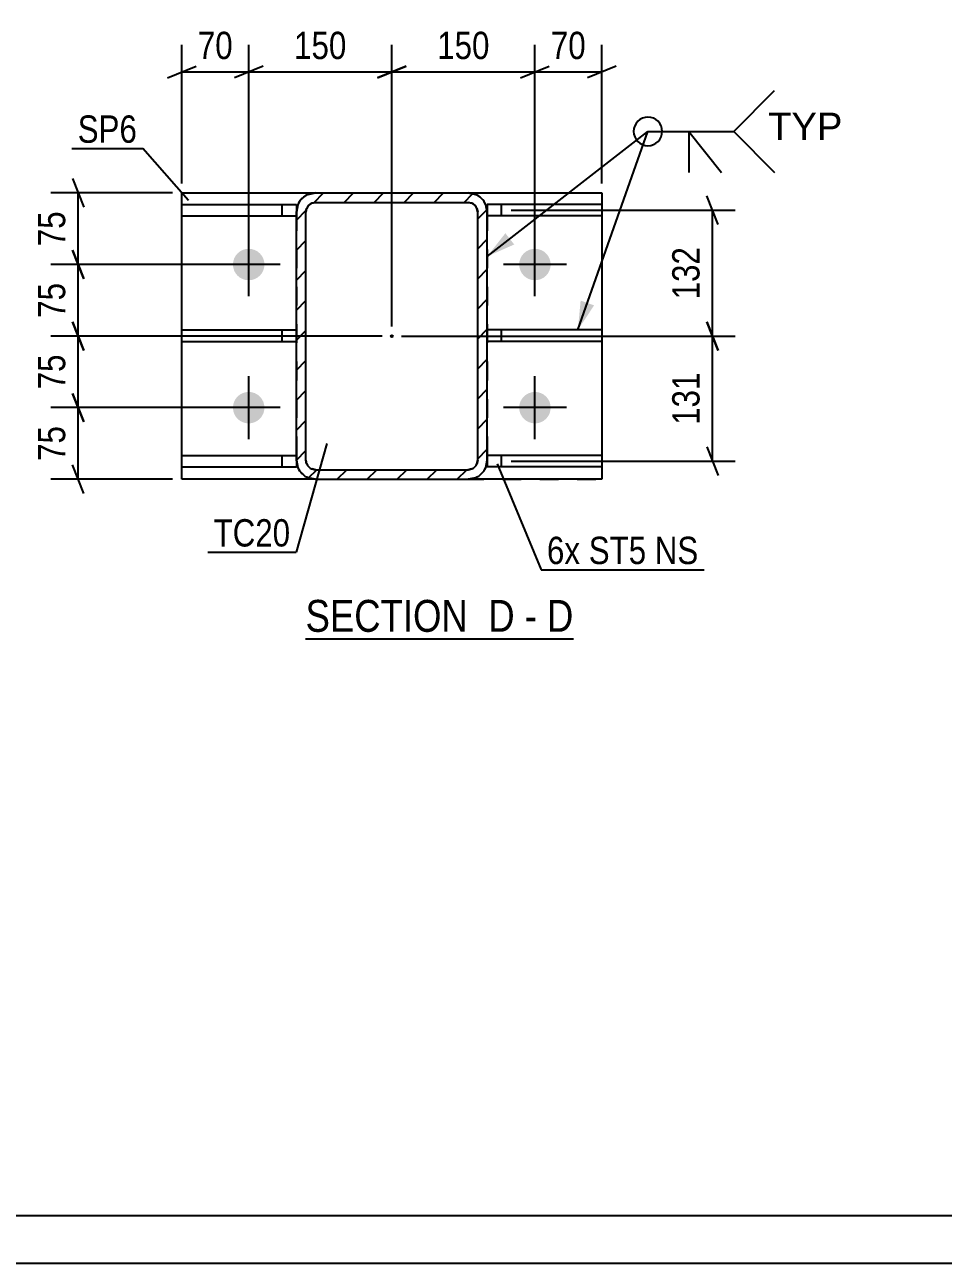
# Model space of a CAD drawing. Header units: millimetres. Extents: x 0 to 841, y 0 to 594.
# Drawn here: x 240.8 to 337.1, y 0 to 129.8 of the extents above; entities that cross this region are included whole.
import ezdxf

# ---------------------------------------------------------------- set-up
doc = ezdxf.new("R2010")
doc.units = ezdxf.units.MM
doc.linetypes.add('DXK_LINE_DOT2', pattern=[3.9198, 1.9599, -1.9599])
doc.linetypes.add('DXK_LINE_DOT3', pattern=[5.9187, 2.979, -0.9799, 0.9799, -0.9799])
doc.styles.add('Arial', font='arial.ttf', dxfattribs={"height": 0.2})
doc.styles.add('Arial Narrow', font='ARIALN.TTF', dxfattribs={"height": 0.2})

# ---------------------------------------------------------------- blocks, each defined once
blk = doc.blocks.new('Unknown-284869603-1134')
at = {"color": 5, "linetype": 'Continuous'}
for p, q in [((5, 5), (836, 5)), ((0, 0), (841, 0))]:
    blk.add_line(p, q, dxfattribs=at)
blk = doc.blocks.new('Unknown-284869603-14 - 11510')
at = {"color": 6, "linetype": 'Continuous'}
blk.add_line((270.26, 65.42), (298.33, 65.42), dxfattribs=at)
at = {"color": 0, "linetype": 'Continuous'}
for points in [[(288.36, 66.17), (288.36, 69.67), (270.26, 69.67), (270.26, 66.17)], [(292.18, 66.17), (292.18, 69.67), (289.41, 69.67), (289.41, 66.17)], [(294.51, 66.17), (294.51, 69.67), (293.23, 69.67), (293.23, 66.17)], [(298.33, 66.17), (298.33, 69.67), (295.56, 69.67), (295.56, 66.17)]]:
    blk.add_wipeout(points, dxfattribs=at)
at = {"color": 7, "linetype": 'Continuous', "style": 'Arial Narrow'}
for s, p in [('SECTION ', (270.26, 66.17)), ('D', (289.41, 66.17)), ('D', (295.56, 66.17)), ('-', (293.23, 66.17))]:
    blk.add_text(s, height=3.34, dxfattribs=at).set_placement(p)
blk = doc.blocks.new('Part-284869603-11543 - 11510')
at = {"color": 2, "linetype": 'Continuous'}
for p, q in [((301.3, 110.95), (289.3, 110.95)), ((289.3, 110.95), (289.3, 110.16)), ((301.3, 110.95), (301.3, 109.75)), ((301.3, 109.75), (289.3, 109.75))]:
    blk.add_line(p, q, dxfattribs=at)
at = {"color": 7, "linetype": 'DXK_LINE_DOT2'}
for p, q in [((290.8, 109.75), (290.8, 110.95)), ((289.3, 109.75), (289.3, 110.16))]:
    blk.add_line(p, q, dxfattribs=at)
blk = doc.blocks.new('Part-284869603-11527 - 11510')
at = {"linetype": 'Continuous'}
h = blk.add_hatch(dxfattribs=at)
h.set_pattern_fill('', scale=0.7, style=0, pattern_type=0)
h.set_pattern_definition([(45, (269.2974, 84.1616), (-1.57154, 1.57154), [])])
h.paths.add_polyline_path([(269.3, 110.16), (269.3, 84.16), (269.45, 83.4), (269.88, 82.75), (270.53, 82.31), (271.3, 82.16), (287.3, 82.16), (288.06, 82.31), (288.71, 82.75), (289.15, 83.4), (289.3, 84.16), (289.3, 110.16), (289.15, 110.93), (288.71, 111.58), (288.06, 112.01), (287.3, 112.16), (271.3, 112.16), (270.53, 112.01), (269.88, 111.58), (269.45, 110.93)])
h.paths.add_polyline_path([(270.59, 110.87), (270.91, 111.09), (271.3, 111.16), (287.3, 111.16), (287.68, 111.09), (288, 110.87), (288.22, 110.54), (288.3, 110.16), (288.3, 84.16), (288.22, 83.78), (288, 83.45), (287.68, 83.24), (287.3, 83.16), (271.3, 83.16), (270.91, 83.24), (270.59, 83.45), (270.37, 83.78), (270.3, 84.16), (270.3, 110.16), (270.37, 110.54)])
blk.add_hatch(color=246, dxfattribs=at).paths.add_polyline_path([(279.3, 97.06, -1), (279.3, 97.26, -1)])
at = {"color": 7, "linetype": 'DXK_LINE_DOT2'}
for p, q in [((270.53, 112.01), (271.3, 112.16)), ((271.3, 112.16), (287.3, 112.16)), ((287.3, 112.16), (288.06, 112.01)), ((269.3, 110.16), (269.45, 110.93)), ((270.37, 110.54), (270.3, 110.16)), ((271.3, 111.16), (270.91, 111.09)), ((271.3, 111.16), (287.3, 111.16)), ((287.68, 111.09), (287.3, 111.16)), ((288.3, 110.16), (288.22, 110.54)), ((289.15, 110.93), (289.3, 110.16)), ((269.3, 110.16), (269.3, 84.16)), ((270.3, 84.16), (270.3, 110.16)), ((288.3, 84.16), (288.3, 110.16)), ((289.3, 110.16), (289.3, 84.16)), ((269.45, 83.4), (269.3, 84.16)), ((270.3, 84.16), (270.37, 83.78)), ((270.91, 83.24), (271.3, 83.16)), ((271.3, 83.16), (287.3, 83.16)), ((287.3, 83.16), (287.68, 83.24)), ((288.22, 83.78), (288.3, 84.16)), ((289.3, 84.16), (289.15, 83.4)), ((271.3, 82.16), (270.53, 82.31)), ((271.3, 82.16), (287.3, 82.16)), ((288.06, 82.31), (287.3, 82.16))]:
    blk.add_line(p, q, dxfattribs=at)
at = {"color": 2, "linetype": 'Continuous'}
for p, q in [((271.3, 112.16), (270.53, 112.01)), ((271.3, 112.16), (287.3, 112.16)), ((288.06, 112.01), (287.3, 112.16)), ((269.45, 110.93), (269.3, 110.16)), ((270.3, 110.16), (270.37, 110.54)), ((270.91, 111.09), (271.3, 111.16)), ((271.3, 111.16), (287.3, 111.16)), ((287.3, 111.16), (287.68, 111.09)), ((288.22, 110.54), (288.3, 110.16)), ((289.3, 110.16), (289.15, 110.93)), ((269.3, 84.16), (269.3, 110.16)), ((270.3, 84.16), (270.3, 110.16)), ((288.3, 84.16), (288.3, 110.16)), ((289.3, 84.16), (289.3, 110.16)), ((269.3, 84.16), (269.45, 83.4)), ((270.37, 83.78), (270.3, 84.16)), ((271.3, 83.16), (270.91, 83.24)), ((271.3, 83.16), (287.3, 83.16)), ((287.68, 83.24), (287.3, 83.16)), ((288.3, 84.16), (288.22, 83.78)), ((289.15, 83.4), (289.3, 84.16)), ((270.53, 82.31), (271.3, 82.16)), ((271.3, 82.16), (287.3, 82.16)), ((287.3, 82.16), (288.06, 82.31))]:
    blk.add_line(p, q, dxfattribs=at)
at = {"color": 7, "linetype": 'DXK_LINE_DOT3'}
blk.add_line((279.3, 97.16), (279.3, 97.16), dxfattribs=at)
at = {"color": 246, "linetype": 'DXK_LINE_DOT2'}
blk.add_line((279.3, 97.16), (279.3, 97.16), dxfattribs=at)
at = {"color": 246, "linetype": 'Continuous'}
blk.add_circle((279.3, 97.16), 0.1, dxfattribs=at)
at = {"color": 7, "linetype": 'DXK_LINE_DOT2'}
for centre, radius, start, end in [((271.3, 110.16), 2, 112.5, 157.5), ((287.3, 110.16), 2, 22.5, 67.5), ((271.3, 110.16), 1, 112.5, 157.5), ((287.3, 110.16), 1, 22.5, 67.5), ((271.3, 84.16), 2, 202.5, 247.5), ((271.3, 84.16), 1, 202.5, 247.5), ((287.3, 84.16), 1, 292.5, 337.5), ((287.3, 84.16), 2, 292.5, 337.5)]:
    blk.add_arc(centre, radius, start, end, dxfattribs=at)
at = {"color": 2, "linetype": 'Continuous'}
for centre, radius, start, end in [((271.3, 110.16), 2, 112.5, 157.5), ((287.3, 110.16), 2, 22.5, 67.5), ((271.3, 110.16), 1, 112.5, 157.5), ((287.3, 110.16), 1, 22.5, 67.5), ((271.3, 84.16), 2, 202.5, 247.5), ((271.3, 84.16), 1, 202.5, 247.5), ((287.3, 84.16), 1, 292.5, 337.5), ((287.3, 84.16), 2, 292.5, 337.5)]:
    blk.add_arc(centre, radius, start, end, dxfattribs=at)
blk = doc.blocks.new('Part-284869603-11530 - 11510')
at = {"color": 2, "linetype": 'Continuous'}
for p, q in [((257.3, 82.16), (257.3, 112.16)), ((257.3, 112.16), (271.3, 112.16)), ((287.3, 112.16), (301.3, 112.16)), ((301.3, 112.16), (301.3, 82.16)), ((271.3, 82.16), (257.3, 82.16)), ((301.3, 82.16), (287.3, 82.16))]:
    blk.add_line(p, q, dxfattribs=at)
at = {"color": 7, "linetype": 'DXK_LINE_DOT2'}
for p, q in [((271.3, 112.16), (287.3, 112.16)), ((271.3, 82.16), (301.3, 82.16)), ((271.3, 82.16), (287.3, 82.16))]:
    blk.add_line(p, q, dxfattribs=at)
blk = doc.blocks.new('Part-284869603-11539 - 11510')
at = {"color": 2, "linetype": 'Continuous'}
for p, q in [((257.3, 96.6), (257.3, 97.8)), ((257.3, 97.8), (269.3, 97.8)), ((257.3, 96.6), (269.3, 96.6))]:
    blk.add_line(p, q, dxfattribs=at)
at = {"color": 7, "linetype": 'DXK_LINE_DOT2'}
for p, q in [((267.8, 96.6), (267.8, 97.8)), ((269.3, 97.8), (269.3, 96.6))]:
    blk.add_line(p, q, dxfattribs=at)
blk = doc.blocks.new('Part-284869603-11540 - 11510')
at = {"color": 2, "linetype": 'Continuous'}
for p, q in [((257.3, 109.75), (257.3, 110.95)), ((257.3, 110.95), (269.3, 110.95)), ((269.3, 110.95), (269.3, 110.16)), ((257.3, 109.75), (269.3, 109.75))]:
    blk.add_line(p, q, dxfattribs=at)
at = {"color": 7, "linetype": 'DXK_LINE_DOT2'}
for p, q in [((267.8, 109.75), (267.8, 110.95)), ((269.3, 110.16), (269.3, 109.75))]:
    blk.add_line(p, q, dxfattribs=at)
blk = doc.blocks.new('Part-284869603-11541 - 11510')
at = {"color": 2, "linetype": 'Continuous'}
for p, q in [((257.3, 83.45), (257.3, 84.65)), ((257.3, 84.65), (269.3, 84.65)), ((257.3, 83.45), (269.3, 83.45)), ((269.3, 84.16), (269.3, 83.45))]:
    blk.add_line(p, q, dxfattribs=at)
at = {"color": 7, "linetype": 'DXK_LINE_DOT2'}
for p, q in [((267.8, 83.45), (267.8, 84.65)), ((269.3, 84.65), (269.3, 84.16))]:
    blk.add_line(p, q, dxfattribs=at)
blk = doc.blocks.new('Part-284869603-11542 - 11510')
at = {"color": 2, "linetype": 'Continuous'}
for p, q in [((301.3, 97.8), (289.3, 97.8)), ((301.3, 97.8), (301.3, 96.6)), ((301.3, 96.6), (289.3, 96.6))]:
    blk.add_line(p, q, dxfattribs=at)
at = {"color": 7, "linetype": 'DXK_LINE_DOT2'}
for p, q in [((289.3, 97.8), (289.3, 96.6)), ((290.8, 96.6), (290.8, 97.8))]:
    blk.add_line(p, q, dxfattribs=at)
blk = doc.blocks.new('Part-284869603-11544 - 11510')
at = {"color": 2, "linetype": 'Continuous'}
for p, q in [((301.3, 84.65), (289.3, 84.65)), ((301.3, 84.65), (301.3, 83.45)), ((289.3, 84.16), (289.3, 83.45)), ((301.3, 83.45), (289.3, 83.45))]:
    blk.add_line(p, q, dxfattribs=at)
at = {"color": 7, "linetype": 'DXK_LINE_DOT2'}
for p, q in [((289.3, 84.65), (289.3, 84.16)), ((290.8, 83.45), (290.8, 84.65))]:
    blk.add_line(p, q, dxfattribs=at)
blk = doc.blocks.new('Bolt-284869603-11582 - 11510')
at = {"linetype": 'Continuous'}
for points in [[(262.65, 104.66, -1), (265.95, 104.66, -1)], [(292.65, 104.66, -1), (295.95, 104.66, -1)], [(262.65, 89.66, -1), (265.95, 89.66, -1)], [(292.65, 89.66, -1), (295.95, 89.66, -1)]]:
    blk.add_hatch(color=1, dxfattribs=at).paths.add_polyline_path(points)
at = {"color": 1, "linetype": 'Continuous'}
for p, q in [((264.3, 101.36), (264.3, 107.96)), ((294.3, 101.36), (294.3, 107.96)), ((267.6, 104.66), (261, 104.66)), ((297.6, 104.66), (291, 104.66)), ((264.3, 86.36), (264.3, 92.96)), ((294.3, 86.36), (294.3, 92.96)), ((267.6, 89.66), (261, 89.66)), ((297.6, 89.66), (291, 89.66))]:
    blk.add_line(p, q, dxfattribs=at)
blk = doc.blocks.new('StraightDimension-284869603-13558 - 11510')
at = {"color": 7, "linetype": 'Continuous'}
for p, q in [((264.3, 105.66), (264.3, 127.69)), ((279.3, 98.16), (279.3, 127.69)), ((265.8, 125.44), (262.8, 124.24)), ((264.3, 124.84), (279.3, 124.84)), ((277.8, 124.24), (280.8, 125.44))]:
    blk.add_line(p, q, dxfattribs=at)
at = {"color": 0}
blk.add_wipeout([(275.14, 125.59), (275.14, 129.79), (268.46, 129.79), (268.46, 125.59)], dxfattribs=at)
at = {"color": 3, "style": 'Arial Narrow'}
blk.add_text('150', height=2.863, dxfattribs=at).set_placement((269.06, 126.19))
blk = doc.blocks.new('StraightDimension-284869603-13557 - 11510')
at = {"color": 7, "linetype": 'Continuous'}
for p, q in [((279.3, 98.16), (279.3, 127.69)), ((294.3, 105.66), (294.3, 127.69)), ((280.8, 125.44), (277.8, 124.24)), ((279.3, 124.84), (294.3, 124.84)), ((292.8, 124.24), (295.8, 125.44))]:
    blk.add_line(p, q, dxfattribs=at)
at = {"color": 0}
blk.add_wipeout([(290.14, 125.59), (290.14, 129.79), (283.46, 129.79), (283.46, 125.59)], dxfattribs=at)
at = {"color": 3, "style": 'Arial Narrow'}
blk.add_text('150', height=2.863, dxfattribs=at).set_placement((284.06, 126.19))
blk = doc.blocks.new('StraightDimension-284869603-13600 - 11510')
at = {"color": 7, "linetype": 'Continuous'}
for p, q in [((245.82, 106.16), (247.02, 103.16)), ((263.3, 104.66), (243.57, 104.66)), ((246.42, 97.16), (246.42, 104.66)), ((247.02, 95.66), (245.82, 98.66)), ((278.3, 97.16), (243.57, 97.16))]:
    blk.add_line(p, q, dxfattribs=at)
at = {"color": 0}
blk.add_wipeout([(245.67, 103.34), (241.47, 103.34), (241.47, 98.48), (245.67, 98.48)], dxfattribs=at)
at = {"color": 3, "style": 'Arial Narrow'}
blk.add_text('75', height=2.863, rotation=90.0002, dxfattribs=at).set_placement((245.07, 99.08))
blk = doc.blocks.new('StraightDimension-284869603-13556 - 11510')
at = {"color": 7, "linetype": 'Continuous'}
for p, q in [((294.3, 105.66), (294.3, 127.69)), ((301.3, 113.16), (301.3, 127.69)), ((292.8, 124.24), (295.8, 125.44)), ((294.3, 124.84), (301.3, 124.84)), ((302.8, 125.44), (299.8, 124.24))]:
    blk.add_line(p, q, dxfattribs=at)
at = {"color": 0}
blk.add_wipeout([(300.23, 125.59), (300.23, 129.79), (295.37, 129.79), (295.37, 125.59)], dxfattribs=at)
at = {"color": 3, "style": 'Arial Narrow'}
blk.add_text('70', height=2.863, dxfattribs=at).set_placement((295.97, 126.19))
blk = doc.blocks.new('StraightDimension-284869603-13559 - 11510')
at = {"color": 7, "linetype": 'Continuous'}
for p, q in [((257.3, 113.16), (257.3, 127.69)), ((264.3, 105.66), (264.3, 127.69)), ((255.8, 124.24), (258.8, 125.44)), ((257.3, 124.84), (264.3, 124.84)), ((265.8, 125.44), (262.8, 124.24))]:
    blk.add_line(p, q, dxfattribs=at)
at = {"color": 0}
blk.add_wipeout([(263.23, 125.59), (263.23, 129.79), (258.37, 129.79), (258.37, 125.59)], dxfattribs=at)
at = {"color": 3, "style": 'Arial Narrow'}
blk.add_text('70', height=2.863, dxfattribs=at).set_placement((258.97, 126.19))
blk = doc.blocks.new('StraightDimension-284869603-13599 - 11510')
at = {"color": 7, "linetype": 'Continuous'}
for p, q in [((245.82, 113.66), (247.02, 110.66)), ((256.3, 112.16), (243.57, 112.16)), ((246.42, 104.66), (246.42, 112.16)), ((247.02, 103.16), (245.82, 106.16)), ((263.3, 104.66), (243.57, 104.66))]:
    blk.add_line(p, q, dxfattribs=at)
at = {"color": 0}
blk.add_wipeout([(245.67, 110.84), (241.47, 110.84), (241.47, 105.98), (245.67, 105.98)], dxfattribs=at)
at = {"color": 3, "style": 'Arial Narrow'}
blk.add_text('75', height=2.863, rotation=90.0002, dxfattribs=at).set_placement((245.07, 106.58))
blk = doc.blocks.new('StraightDimension-284869603-13601 - 11510')
at = {"color": 7, "linetype": 'Continuous'}
for p, q in [((245.82, 98.66), (247.02, 95.66)), ((278.3, 97.16), (243.57, 97.16)), ((246.42, 89.66), (246.42, 97.16)), ((247.02, 88.16), (245.82, 91.16)), ((263.3, 89.66), (243.57, 89.66))]:
    blk.add_line(p, q, dxfattribs=at)
at = {"color": 0}
blk.add_wipeout([(245.67, 95.84), (241.47, 95.84), (241.47, 90.98), (245.67, 90.98)], dxfattribs=at)
at = {"color": 3, "style": 'Arial Narrow'}
blk.add_text('75', height=2.863, rotation=90.0002, dxfattribs=at).set_placement((245.07, 91.58))
blk = doc.blocks.new('StraightDimension-284869603-13602 - 11510')
at = {"color": 7, "linetype": 'Continuous'}
for p, q in [((245.82, 91.16), (247.02, 88.16)), ((263.3, 89.66), (243.57, 89.66)), ((246.42, 82.16), (246.42, 89.66)), ((247.02, 80.66), (245.82, 83.66)), ((256.3, 82.16), (243.57, 82.16))]:
    blk.add_line(p, q, dxfattribs=at)
at = {"color": 0}
blk.add_wipeout([(245.67, 88.34), (241.47, 88.34), (241.47, 83.48), (245.67, 83.48)], dxfattribs=at)
at = {"color": 3, "style": 'Arial Narrow'}
blk.add_text('75', height=2.863, rotation=90.0002, dxfattribs=at).set_placement((245.07, 84.08))
blk = doc.blocks.new('StraightDimension-284869603-13642 - 11510')
at = {"color": 7, "linetype": 'Continuous'}
for p, q in [((313.5, 108.85), (312.3, 111.85)), ((291.8, 110.35), (315.3, 110.35)), ((312.9, 97.16), (312.9, 110.35)), ((312.3, 98.66), (313.5, 95.66)), ((280.3, 97.16), (315.3, 97.16))]:
    blk.add_line(p, q, dxfattribs=at)
at = {"color": 0}
blk.add_wipeout([(312.15, 107.1), (307.95, 107.1), (307.95, 100.41), (312.15, 100.41)], dxfattribs=at)
at = {"color": 3, "style": 'Arial Narrow'}
blk.add_text('132', height=2.863, rotation=90.0002, dxfattribs=at).set_placement((311.55, 101.01))
blk = doc.blocks.new('StraightDimension-284869603-13643 - 11510')
at = {"color": 7, "linetype": 'Continuous'}
for p, q in [((313.5, 95.66), (312.3, 98.66)), ((280.3, 97.16), (315.3, 97.16)), ((312.9, 84.05), (312.9, 97.16)), ((312.3, 85.55), (313.5, 82.55)), ((291.8, 84.05), (315.3, 84.05))]:
    blk.add_line(p, q, dxfattribs=at)
at = {"color": 0}
blk.add_wipeout([(312.15, 93.95), (307.95, 93.95), (307.95, 87.26), (312.15, 87.26)], dxfattribs=at)
at = {"color": 3, "style": 'Arial Narrow'}
blk.add_text('131', height=2.863, rotation=90.0002, dxfattribs=at).set_placement((311.55, 87.86))
blk = doc.blocks.new('Mark-284869603-13525 - 11510')
at = {"color": 0}
blk.add_wipeout([(268.66, 75.11), (268.66, 78.11), (260.62, 78.11), (260.62, 75.11)], dxfattribs=at)
blk.add_wipeout([(268.66, 75.11), (268.66, 78.11), (260.62, 78.11), (260.62, 75.11)], dxfattribs=at)
at = {"color": 30, "linetype": 'Continuous'}
for p in [(272.49, 85.9), (260.02, 74.51)]:
    blk.add_line(p, (269.26, 74.51), dxfattribs=at)
at = {"color": 3, "style": 'Arial Narrow'}
blk.add_text('TC20', height=2.863, dxfattribs=at).set_placement((260.62, 75.11))
blk = doc.blocks.new('Mark-284869603-13528 - 11510')
at = {"color": 0}
blk.add_wipeout([(252.59, 117.42), (252.59, 120.42), (246.38, 120.42), (246.38, 117.42)], dxfattribs=at)
blk.add_wipeout([(252.59, 117.42), (252.59, 120.42), (246.38, 120.42), (246.38, 117.42)], dxfattribs=at)
at = {"color": 30, "linetype": 'Continuous'}
for p in [(245.78, 116.82), (257.98, 111.36)]:
    blk.add_line(p, (253.19, 116.82), dxfattribs=at)
at = {"color": 3, "style": 'Arial Narrow'}
blk.add_text('SP6', height=2.863, dxfattribs=at).set_placement((246.38, 117.42))
blk = doc.blocks.new('MarkSet-284869603-13540 - 11510')
at = {"color": 0}
for points in [[(299.04, 73.27), (299.04, 76.27), (295.56, 76.27), (295.56, 73.27)], [(305.96, 73.27), (305.96, 76.27), (299.94, 76.27), (299.94, 73.27)], [(311.43, 73.27), (311.43, 76.27), (306.86, 76.27), (306.86, 73.27)]]:
    blk.add_wipeout(points, dxfattribs=at)
for points in [[(299.04, 73.27), (299.04, 76.27), (295.56, 76.27), (295.56, 73.27)], [(305.96, 73.27), (305.96, 76.27), (299.94, 76.27), (299.94, 73.27)], [(311.43, 73.27), (311.43, 76.27), (306.86, 76.27), (306.86, 73.27)]]:
    blk.add_wipeout(points, dxfattribs=at)
at = {"color": 30, "linetype": 'Continuous'}
for p, q in [((290.35, 83.78), (294.96, 72.67)), ((294.96, 72.67), (312.03, 72.67))]:
    blk.add_line(p, q, dxfattribs=at)
at = {"color": 3, "style": 'Arial Narrow'}
for s, p in [('6x', (295.56, 73.27)), ('ST5', (299.94, 73.27)), ('NS', (306.86, 73.27))]:
    blk.add_text(s, height=2.863, dxfattribs=at).set_placement(p)
blk = doc.blocks.new('WeldMark-284869603-13685 - 11510')
at = {"linetype": 'Continuous'}
for points in [[(292.13, 106.76), (289.3, 105.51), (291.2, 107.94)], [(300.5, 100.38), (298.8, 97.8), (299.09, 100.88)]]:
    blk.add_hatch(color=30, dxfattribs=at).paths.add_polyline_path(points)
at = {"color": 30, "linetype": 'Continuous'}
for p, q in [((289.3, 105.51), (306.14, 118.61)), ((298.8, 97.8), (306.14, 118.61)), ((306.14, 118.61), (315.14, 118.61))]:
    blk.add_line(p, q, dxfattribs=at)
at = {"color": 3, "linetype": 'Continuous'}
for q in [(313.85, 114.32), (310.42, 114.32)]:
    blk.add_line((310.42, 118.61), q, dxfattribs=at)
for start, end in [(90, 270), (270, 90)]:
    blk.add_arc((306.14, 118.61), 1.5, start, end, dxfattribs=at)
at = {"color": 0, "linetype": 'Continuous'}
blk.add_wipeout([(326.51, 117.71), (326.51, 120.71), (318.74, 120.71), (318.74, 117.71)], dxfattribs=at)
blk.add_wipeout([(326.51, 117.71), (326.51, 120.71), (318.74, 120.71), (318.74, 117.71)], dxfattribs=at)
at = {"color": 3, "linetype": 'Continuous'}
for q in [(319.42, 122.89), (319.42, 114.32)]:
    blk.add_line((315.14, 118.61), q, dxfattribs=at)
at = {"color": 3, "linetype": 'Continuous', "style": 'Arial'}
blk.add_text('TYP', height=2.865, dxfattribs=at).set_placement((318.74, 117.71))

msp = doc.modelspace()

# ---------------------------------------------------------------- block references
for name in ['Unknown-284869603-1134', 'Part-284869603-11530 - 11510', 'Part-284869603-11527 - 11510', 'Part-284869603-11540 - 11510', 'Part-284869603-11543 - 11510', 'Bolt-284869603-11582 - 11510', 'Part-284869603-11539 - 11510', 'Part-284869603-11542 - 11510', 'Part-284869603-11541 - 11510', 'Part-284869603-11544 - 11510']:
    msp.add_blockref(name, (0, 0))

# ---------------------------------------------------------------- next in the draw order: block references
for name in ['StraightDimension-284869603-13558 - 11510', 'Unknown-284869603-14 - 11510']:
    msp.add_blockref(name, (0, 0))

# ---------------------------------------------------------------- next in the draw order: block references
msp.add_blockref('StraightDimension-284869603-13557 - 11510', (0, 0))

# ---------------------------------------------------------------- next in the draw order: block references
for name in ['StraightDimension-284869603-13556 - 11510', 'StraightDimension-284869603-13600 - 11510']:
    msp.add_blockref(name, (0, 0))

# ---------------------------------------------------------------- next in the draw order: block references
for name in ['StraightDimension-284869603-13559 - 11510', 'StraightDimension-284869603-13642 - 11510', 'StraightDimension-284869603-13601 - 11510']:
    msp.add_blockref(name, (0, 0))

# ---------------------------------------------------------------- next in the draw order: block references
for name in ['StraightDimension-284869603-13599 - 11510', 'StraightDimension-284869603-13643 - 11510', 'StraightDimension-284869603-13602 - 11510']:
    msp.add_blockref(name, (0, 0))

# ---------------------------------------------------------------- next in the draw order: block references
for name in ['WeldMark-284869603-13685 - 11510', 'Mark-284869603-13528 - 11510', 'Mark-284869603-13525 - 11510', 'MarkSet-284869603-13540 - 11510']:
    msp.add_blockref(name, (0, 0))

doc.saveas('drawing.dxf')
